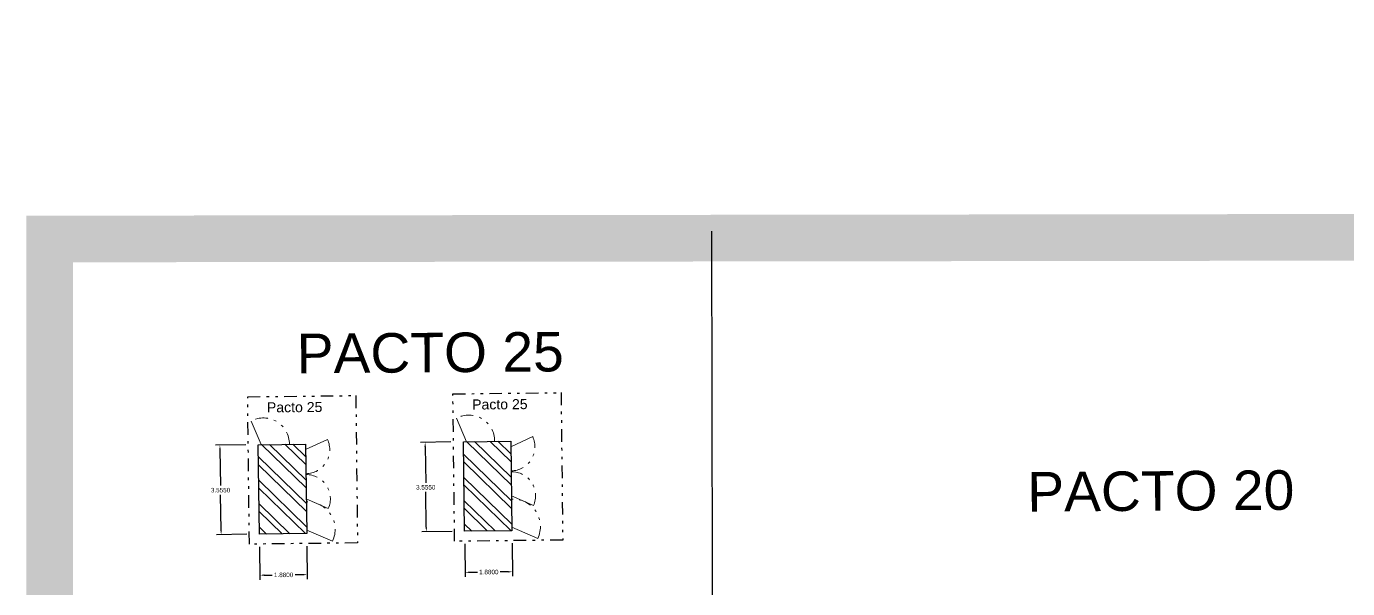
# Model space of a CAD drawing. Header units: metres. Extents: x 342 to 10732, y 11 to 2199.
# Drawn here: x 486.1 to 538.6, y 188.1 to 210.5 of the extents above; entities that cross this region are included whole.
import ezdxf

# ---------------------------------------------------------------- set-up
doc = ezdxf.new("R2010")
doc.units = ezdxf.units.M
doc.linetypes.add('DASHED', pattern=[0.75, 0.5, -0.25])
doc.linetypes.add('DIVIDE', pattern=[1.25, 0.5, -0.25, 0, -0.25, 0, -0.25])
doc.layers.get('Defpoints').update_dxf_attribs({"lineweight": 5})
doc.layers.add('01 - Station', color=7, linetype='Continuous')
doc.layers.add('Aansluiting LS K09', color=104, linetype='DASHED', lineweight=0)
doc.styles.get("Standard").update_dxf_attribs({"font": 'arial.ttf'})
doc.styles.add('TM-0.5', font='', dxfattribs={"height": 0.5})
doc.styles.get('TM-0.5').set_extended_font_data('Arial Nova Light')
doc.dimstyles.get("Standard").update_dxf_attribs({"dimtxt": 0.18, "dimasz": 0.18, "dimexe": 0.18, "dimexo": 0.0625, "dimgap": 0.09, "dimtad": 0, "dimtih": 1, "dimtoh": 1, "dimdec": 4, "dimzin": 0, "dimdsep": 46, "dimtxsty": 'Standard', "dimcen": 0.09, "dimadec": 0, "dimazin": 0, "dimtfac": 1, "dimtdec": 4, "dimtofl": 0, "dimtmove": 0, "dimatfit": 3, "dimfxl": 1, "dimtolj": 1, "dimtzin": 0, "dimarcsym": 0})

# ---------------------------------------------------------------- blocks, each defined once
blk = doc.blocks.new('*D111')
at = {"color": 0, "lineweight": -2, "transparency": 16777216}
for p, q in [((502.945, 193.967), (501.742, 193.951)), ((501.924, 193.774), (501.944, 192.347)), ((501.968, 190.579), (501.949, 191.983)), ((502.993, 190.413), (501.79, 190.396))]:
    blk.add_line(p, q, dxfattribs=at)
at = {"color": 0, "transparency": 16777216}
for points in [[(501.954, 193.774), (501.894, 193.773), (501.922, 193.954)], [(501.998, 190.579), (501.938, 190.578), (501.97, 190.399)]]:
    blk.add_solid(points, dxfattribs=at)
at = {"layer": 'Defpoints', "color": 0, "transparency": 16777216}
for p in [(503.445, 193.974), (501.97, 190.399), (503.493, 190.42)]:
    blk.add_point(p, dxfattribs=at)
at = {"color": 0, "transparency": 16777216, "insert": (501.946, 192.165), "char_height": 0.18, "attachment_point": 5}
blk.add_mtext('\\A1;3.5550', dxfattribs=at)
blk = doc.blocks.new('*D112')
at = {"color": 0, "lineweight": -2, "transparency": 16777216}
for p, q in [((503.499, 189.919), (503.515, 188.606)), ((505.379, 189.941), (505.394, 188.628)), ((503.692, 188.788), (503.997, 188.792)), ((505.212, 188.806), (504.907, 188.802))]:
    blk.add_line(p, q, dxfattribs=at)
at = {"color": 0, "transparency": 16777216}
for points in [[(503.692, 188.818), (503.693, 188.758), (503.512, 188.786)], [(505.212, 188.836), (505.213, 188.776), (505.392, 188.808)]]:
    blk.add_solid(points, dxfattribs=at)
at = {"layer": 'Defpoints', "color": 0, "transparency": 16777216}
for p in [(503.493, 190.419), (505.373, 190.441), (505.392, 188.808)]:
    blk.add_point(p, dxfattribs=at)
at = {"color": 0, "transparency": 16777216, "insert": (504.452, 188.797), "char_height": 0.18, "attachment_point": 5}
blk.add_mtext('\\A1;1.8800', dxfattribs=at)
blk = doc.blocks.new('*D139')
at = {"layer": '01 - Station', "color": 0, "lineweight": -2, "transparency": 16777216}
for p, q in [((586.634, 172.628), (586.634, 173.385)), ((590.556, 172.628), (590.556, 173.385)), ((586.814, 173.205), (588.24, 173.205)), ((590.376, 173.205), (588.876, 173.205))]:
    blk.add_line(p, q, dxfattribs=at)
at = {"layer": '01 - Station', "color": 0, "transparency": 16777216}
for points in [[(586.814, 173.235), (586.814, 173.175), (586.634, 173.205)], [(590.376, 173.235), (590.376, 173.175), (590.556, 173.205)]]:
    blk.add_solid(points, dxfattribs=at)
at = {"layer": 'Defpoints', "color": 0, "transparency": 16777216}
for p in [(590.556, 173.205), (586.634, 172.566), (590.556, 172.566)]:
    blk.add_point(p, dxfattribs=at)
at = {"layer": '01 - Station', "color": 0, "transparency": 16777216, "insert": (588.558, 173.205), "char_height": 25, "attachment_point": 5}
blk.add_mtext('\\A1;{\\H0.0044x;\\P3.9220}', dxfattribs=at)
blk = doc.blocks.new('*D122')
at = {"color": 0, "lineweight": -2, "transparency": 16777216}
for p, q in [((494.791, 193.853), (493.588, 193.837)), ((493.77, 193.659), (493.789, 192.233)), ((493.813, 190.464), (493.794, 191.869)), ((494.839, 190.298), (493.636, 190.282))]:
    blk.add_line(p, q, dxfattribs=at)
at = {"color": 0, "transparency": 16777216}
for points in [[(493.8, 193.659), (493.74, 193.659), (493.768, 193.839)], [(493.843, 190.465), (493.783, 190.464), (493.816, 190.284)]]:
    blk.add_solid(points, dxfattribs=at)
at = {"layer": 'Defpoints', "color": 0, "transparency": 16777216}
for p in [(495.291, 193.86), (493.816, 190.284), (495.339, 190.305)]:
    blk.add_point(p, dxfattribs=at)
at = {"color": 0, "transparency": 16777216, "insert": (493.792, 192.051), "char_height": 0.18, "attachment_point": 5}
blk.add_mtext('\\A1;3.5550', dxfattribs=at)
blk = doc.blocks.new('*D123')
at = {"color": 0, "lineweight": -2, "transparency": 16777216}
for p, q in [((495.345, 189.805), (495.36, 188.492)), ((497.225, 189.827), (497.24, 188.514)), ((495.538, 188.674), (495.843, 188.677)), ((497.058, 188.692), (496.753, 188.688))]:
    blk.add_line(p, q, dxfattribs=at)
at = {"color": 0, "transparency": 16777216}
for points in [[(495.538, 188.704), (495.538, 188.644), (495.358, 188.672)], [(497.058, 188.722), (497.058, 188.662), (497.238, 188.694)]]:
    blk.add_solid(points, dxfattribs=at)
at = {"layer": 'Defpoints', "color": 0, "transparency": 16777216}
for p in [(495.339, 190.305), (497.219, 190.327), (497.238, 188.694)]:
    blk.add_point(p, dxfattribs=at)
at = {"color": 0, "transparency": 16777216, "insert": (496.298, 188.683), "char_height": 0.18, "attachment_point": 5}
blk.add_mtext('\\A1;1.8800', dxfattribs=at)

msp = doc.modelspace()

# ---------------------------------------------------------------- hatches: boundary and pattern name
at = {"transparency": 33554687}
h = msp.add_hatch(dxfattribs=at)
h.set_pattern_fill('ANSI32', color=256, scale=0.069, angle=90.766183)
h.set_pattern_definition([(135.76618298, (403999.2817, -170590.2397), (-0.458472349, -0.4709010573), []), (135.76618298, (403999.2776, -170589.9299), (-0.458472349, -0.4709010573), [])])
h.paths.add_polyline_path([(497.17068, 193.88499), (495.29183, 193.85976), (495.33932, 190.30358), (497.21817, 190.3288)])
h = msp.add_hatch(dxfattribs=at)
h.set_pattern_fill('ANSI32', color=256, scale=0.069, angle=90.766183)
h.set_pattern_definition([(135.76618298, (404007.43616, -170590.1252), (-0.458472349, -0.4709010573), []), (135.76618298, (404007.432, -170589.81544), (-0.458472349, -0.4709010573), [])])
h.paths.add_polyline_path([(505.32512, 193.99947), (503.44626, 193.97425), (503.49375, 190.41806), (505.37261, 190.44328)])

# ---------------------------------------------------------------- linework, layer by layer
at = {"color": 114, "linetype": 'DIVIDE', "true_color": 0x139b48}
for points in [[(503.09326, 190.01957), (503.02579, 195.87818), (507.3225, 195.92767), (507.38998, 190.06906)], [(494.93883, 189.90509), (494.87135, 195.7637), (499.16807, 195.81319), (499.23555, 189.95457)]]:
    msp.add_lwpolyline(points, close=True, dxfattribs=at)
at = {"lineweight": 15}
for points in [[(495.41306, 193.86138), (495.01167, 194.79931)], [(503.56749, 193.97587), (503.1661, 194.91379)], [(497.17373, 193.66198), (498.04196, 194.06562)], [(505.32817, 193.77647), (506.1964, 194.18011)], [(497.1998, 191.71259), (498.07452, 191.32321)], [(505.35423, 191.82707), (506.22895, 191.43769)], [(505.37089, 190.58175), (506.39453, 190.13478)], [(497.21646, 190.46727), (498.2401, 190.02029)]]:
    msp.add_lwpolyline(points, dxfattribs=at)
for points in [[(495.33883, 190.30509), (495.29039, 193.85974), (497.17024, 193.88154), (497.21869, 190.32688)], [(503.49326, 190.41957), (503.44482, 193.97423), (505.32468, 193.99602), (505.37312, 190.44137)]]:
    msp.add_lwpolyline(points, close=True)
at = {"linetype": 'DIVIDE', "lineweight": 15}
for centre, radius, start, end in [((495.49824, 193.8896), 1.03166, 359.508187, 118.140897), ((503.65268, 194.00408), 1.03166, 359.508187, 118.140897), ((497.17373, 193.66198), 0.95747, 270.772093, 24.933566), ((505.32817, 193.77647), 0.95747, 270.772093, 24.933566), ((505.3543, 191.82707), 0.95741, 336.00217, 90.77005), ((497.19987, 191.71259), 0.95741, 336.00217, 90.77005), ((505.41059, 190.60804), 1.09185, 334.31345, 92.701244), ((497.25615, 190.49355), 1.09185, 334.31345, 92.701244)]:
    msp.add_arc(centre, radius, start, end, dxfattribs=at)
at = {"layer": '01 - Station'}
msp.add_lwpolyline([(513.30083, 202.35087), (513.39702, 154.85639)], dxfattribs=at)
at = {"layer": 'Aansluiting LS K09', "linetype": 'Continuous', "const_width": 1.85405}
msp.add_lwpolyline([(625.83441, 202.21375), (625.96561, 101.90626), (487.00588, 101.72451), (487.00544, 202.03458), (625.83441, 202.21375)], dxfattribs=at)

# ---------------------------------------------------------------- texts
at = {"attachment_point": 1, "rotation": 0.424772, "style": 'TM-0.5'}
for s, width, gutter_width, insert, char_height in [('PACTO 25', 18.9857139, 23.74305, (496.81167, 198.26655), 1.571688), ('Pacto 25', 5.5802319, 6.04269, (495.63286, 195.54229), 0.4), ('Pacto 25', 5.5802319, 6.04269, (503.7873, 195.65677), 0.4), ('PACTO 20', 18.9857139, 23.74305, (525.84248, 192.76729), 1.571688)]:
    msp.add_mtext_dynamic_manual_height_columns(s, width=width, gutter_width=gutter_width, heights=[0], dxfattribs=dict(at, insert=insert, char_height=char_height))

# ---------------------------------------------------------------- dimensions: what is measured, and where the dimension line sits
for base, p1, p2, picture, middle in [((493.81584, 190.28439), (495.29054, 193.85975), (495.33883, 190.30509), '*D122', (493.79184, 192.05081)), ((501.97027, 190.39888), (503.44497, 193.97423), (503.49326, 190.41957), '*D111', (501.94628, 192.16529))]:
    dim = msp.add_linear_dim(base=base, p1=p1, p2=p2, angle=270.778376, dimstyle='Standard', override={"dimexo": 0.5})
    dim.commit()
    dim.dimension.update_dxf_attribs({"geometry": picture, "text_midpoint": middle, "dimtype": 161})
for p1, p2, picture, middle in [((495.33884, 190.30483), (497.21869, 190.32688), '*D123', (496.29792, 188.68266)), ((503.49327, 190.41932), (505.37312, 190.44137), '*D112', (504.45235, 188.79715))]:
    dim = msp.add_aligned_dim(p1=p1, p2=p2, distance=-1.63331, dimstyle='Standard', override={"dimexo": 0.5})
    dim.commit()
    dim.dimension.update_dxf_attribs({"geometry": picture, "text_midpoint": middle})
at = {"layer": '01 - Station'}
dim = msp.add_linear_dim(base=(590.55564, 173.20475), p1=(586.63364, 172.56581), p2=(590.55564, 172.56581), text='{\\H0.0044x;\\P<>}', dimstyle='Standard', override={"dimtxt": 25, "dimfxlon": 0}, dxfattribs=at)
dim.commit()
dim.dimension.update_dxf_attribs({"geometry": '*D139', "text_midpoint": (588.55787, 173.20475), "dimtype": 160})

doc.saveas('drawing.dxf')
